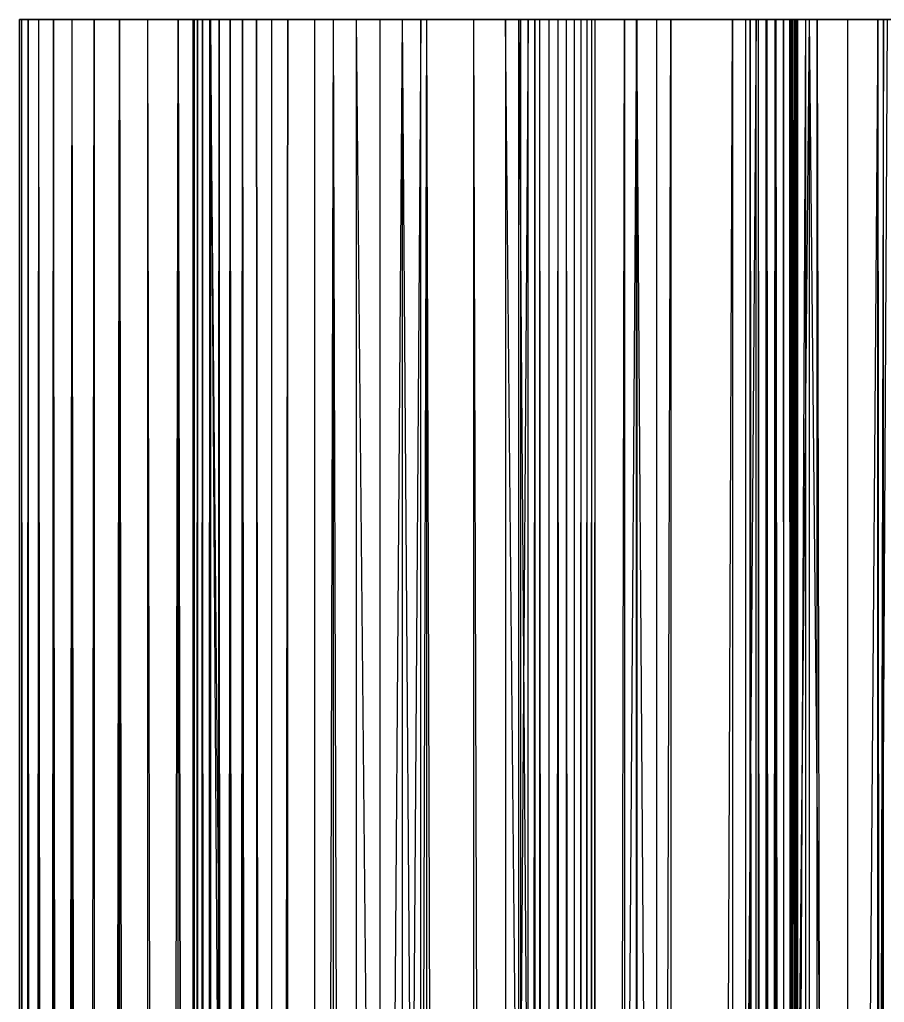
# Model space of a CAD drawing. Extents: x -6415 to 10, y 0 to 16767.
# Drawn here: x -1.68 to 3.82, y 93.75 to 100 of the extents above; entities that cross this region are included whole.
import ezdxf

# ---------------------------------------------------------------- set-up
doc = ezdxf.new("R2010")
doc.units = 0
doc.header["$MEASUREMENT"] = 0
doc.layers.add('LAYER6', color=19, linetype='Continuous')

msp = doc.modelspace()

# ---------------------------------------------------------------- linework, layer by layer
at = {"layer": 'LAYER6'}
for p, q in [((-0.51445, 100, 1.67141), (-1.67815, 100, 1.88421)), ((-1.67815, 100, 1.88421), (-1.66445, 100, 1.65944)), ((-0.54805, 100, 1.77718), (-1.67815, 100, 1.88421)), ((-0.56845, 100, 1.88628), (-1.67815, 100, 1.88421)), ((-0.57535, 100, 1.99705), (-1.67815, 100, 1.88421)), ((-0.57535, 100, 1.99705), (-1.67815, 100, 24.7926)), ((-1.67815, 100, 24.7926), (-1.67815, 100, 1.88421)), ((-0.57535, 100, 24.67975), (-1.67815, 100, 24.7926)), ((-0.56845, 100, 24.79052), (-1.67815, 100, 24.7926)), ((-0.54805, 100, 24.89963), (-1.67815, 100, 24.7926)), ((-1.66445, 100, 25.01738), (-1.67815, 100, 24.7926)), ((-1.67815, 0, 1.88421), (-1.66445, 100, 1.65944)), ((-1.67815, 100, 1.88421), (-1.67815, 0, 1.88421)), ((-1.67815, 0, 24.7926), (-1.67815, 100, 1.88421)), ((-1.67815, 100, 24.7926), (-1.67815, 0, 24.7926)), ((-1.66445, 0, 25.01738), (-1.67815, 100, 24.7926)), ((-0.40975, 100, 1.47617), (-1.66445, 100, 1.65944)), ((-1.66445, 100, 1.65944), (-1.62335, 100, 1.43802)), ((-0.46815, 100, 1.57057), (-1.66445, 100, 1.65944)), ((-0.51445, 100, 1.67141), (-1.66445, 100, 1.65944)), ((-0.54805, 100, 24.89963), (-1.66445, 100, 25.01738)), ((-0.51445, 100, 25.0054), (-1.66445, 100, 25.01738)), ((-0.46815, 100, 25.10625), (-1.66445, 100, 25.01738)), ((-1.62335, 100, 25.23879), (-1.66445, 100, 25.01738)), ((-1.66445, 0, 1.65944), (-1.66445, 100, 1.65944)), ((-1.66445, 0, 1.65944), (-1.62335, 100, 1.43802)), ((-1.62335, 0, 25.23879), (-1.66445, 100, 25.01738)), ((-1.66445, 0, 25.01738), (-1.66445, 100, 25.01738)), ((-0.17205, 100, 1.2454), (-1.62335, 100, 1.43802)), ((-1.62335, 100, 1.43802), (-1.55565, 100, 1.22324)), ((-0.26055, 100, 1.31235), (-1.62335, 100, 1.43802)), ((-0.34015, 100, 1.38966), (-1.62335, 100, 1.43802)), ((-0.40975, 100, 1.47617), (-1.62335, 100, 1.43802)), ((-0.46815, 100, 25.10625), (-1.62335, 100, 25.23879)), ((-0.40975, 100, 25.20064), (-1.62335, 100, 25.23879)), ((-0.34015, 100, 25.28714), (-1.62335, 100, 25.23879)), ((-1.46225, 100, 25.65847), (-1.62335, 100, 25.23879)), ((-1.62335, 0, 1.43802), (-1.55565, 100, 1.22324)), ((-1.62335, 100, 1.43802), (-1.62335, 0, 1.43802)), ((-1.62335, 100, 25.23879), (-1.62335, 0, 25.23879)), ((-1.55565, 0, 25.45357), (-1.62335, 100, 25.23879)), ((-1.62335, 100, 25.23879), (-1.55565, 100, 25.45357)), ((0.02625, 100, 1.14645), (-1.55565, 100, 1.22324)), ((-1.55565, 100, 1.22324), (-1.46225, 100, 1.01833)), ((-0.07595, 100, 1.18981), (-1.55565, 100, 1.22324)), ((-0.17205, 100, 1.2454), (-1.55565, 100, 1.22324)), ((-1.55565, 0, 1.22324), (-1.55565, 100, 1.22324)), ((-1.55565, 0, 1.22324), (-1.46225, 100, 1.01833)), ((-1.46225, 0, 25.65847), (-1.55565, 100, 25.45357)), ((-1.55565, 100, 25.45357), (-1.46225, 100, 25.65847)), ((-1.55565, 0, 25.45357), (-1.55565, 100, 25.45357)), ((0.75445, 100, 0.91215), (-1.46225, 100, 1.01833)), ((-1.46225, 100, 1.01833), (-1.34455, 100, 0.82632)), ((0.02625, 100, 1.14645), (-1.46225, 100, 1.01833)), ((-0.34015, 100, 25.28714), (-1.46225, 100, 25.65847)), ((-0.26055, 100, 25.36445), (-1.46225, 100, 25.65847)), ((-0.17205, 100, 25.43142), (-1.46225, 100, 25.65847)), ((-0.07595, 100, 25.48699), (-1.46225, 100, 25.65847)), ((0.02625, 100, 25.53036), (-1.46225, 100, 25.65847)), ((0.31865, 100, 25.62983), (-1.46225, 100, 25.65847)), ((0.61345, 100, 25.72228), (-1.46225, 100, 25.65847)), ((-1.34455, 100, 25.85049), (-1.46225, 100, 25.65847)), ((-1.46225, 0, 1.01833), (-1.34455, 100, 0.82632)), ((-1.46225, 100, 1.01833), (-1.46225, 0, 1.01833)), ((-1.46225, 100, 25.65847), (-1.46225, 0, 25.65847)), ((-1.34455, 0, 25.85049), (-1.46225, 100, 25.65847)), ((1.49545, 100, 0.72234), (-1.34455, 100, 0.82632)), ((-1.34455, 100, 0.82632), (-1.20435, 100, 0.65008)), ((0.75445, 100, 0.91215), (-1.34455, 100, 0.82632)), ((0.61345, 100, 25.72228), (-1.34455, 100, 25.85049)), ((0.91025, 100, 25.80767), (-1.34455, 100, 25.85049)), ((1.20915, 100, 25.88595), (-1.34455, 100, 25.85049)), ((-1.20435, 100, 26.02673), (-1.34455, 100, 25.85049)), ((-1.34455, 0, 0.82632), (-1.34455, 100, 0.82632)), ((-1.34455, 0, 0.82632), (-1.20435, 100, 0.65008)), ((-1.20435, 0, 26.02673), (-1.34455, 100, 25.85049)), ((-1.34455, 0, 25.85049), (-1.34455, 100, 25.85049)), ((3.07645, 100, 26.1004), (-1.20435, 100, 26.02673)), ((-1.20435, 100, 26.02673), (1.59745, 100, 25.96677)), ((-1.04375, 100, 26.18458), (-1.20435, 100, 26.02673)), ((3.78005, 100, 0.42591), (-1.20435, 100, 0.65008)), ((-1.20435, 100, 0.65008), (-0.86505, 100, 0.35513)), ((3.00525, 100, 0.4789), (-1.20435, 100, 0.65008)), ((2.24665, 100, 0.57775), (-1.20435, 100, 0.65008)), ((1.49545, 100, 0.72234), (-1.20435, 100, 0.65008)), ((1.20915, 100, 25.88595), (-1.20435, 100, 26.02673)), ((1.50975, 100, 25.95707), (-1.20435, 100, 26.02673)), ((-1.20435, 0, 0.65008), (-1.04375, 100, 0.49222)), ((-1.04375, 100, 0.49222), (-1.20435, 100, 0.65008)), ((-1.20435, 100, 0.65008), (-1.20435, 0, 0.65008)), ((-1.20435, 100, 26.02673), (-1.20435, 0, 26.02673)), ((-1.04375, 100, 26.18458), (-1.20435, 0, 26.02673)), ((3.07645, 100, 26.1004), (-1.04375, 100, 26.18458)), ((3.07445, 100, 26.3611), (-1.04375, 100, 26.18458)), ((-0.67105, 100, 26.43598), (-1.04375, 100, 26.18458)), ((-1.04375, 0, 0.49222), (-1.04375, 100, 0.49222)), ((-0.86505, 0, 0.35513), (-1.04375, 100, 0.49222)), ((-0.86505, 100, 0.35513), (-1.04375, 100, 0.49222)), ((-1.04375, 100, 26.18458), (-0.86505, 0, 26.32169)), ((-1.04375, 0, 26.18458), (-1.04375, 100, 26.18458)), ((-1.04375, 100, 26.18458), (-0.86505, 100, 26.32169)), ((3.78005, 100, 0.42591), (-0.86505, 100, 0.35513)), ((-0.86505, 100, 0.35513), (-0.67105, 100, 0.24081)), ((-0.86505, 0, 0.35513), (-0.67105, 100, 0.24081)), ((-0.86505, 100, 0.35513), (-0.86505, 0, 0.35513)), ((-0.86505, 100, 26.32169), (-0.86505, 0, 26.32169)), ((-0.86505, 100, 26.32169), (-0.67105, 0, 26.43598)), ((-0.86505, 100, 26.32169), (-0.67105, 100, 26.43598)), ((3.07445, 100, 26.3611), (-0.67105, 100, 26.43598)), ((3.12655, 100, 26.61658), (-0.67105, 100, 26.43598)), ((-0.46445, 100, 26.52581), (-0.67105, 100, 26.43598)), ((3.78005, 100, 0.42591), (-0.67105, 100, 0.24081)), ((-0.67105, 100, 0.24081), (-0.46445, 100, 0.151)), ((-0.67105, 0, 0.24081), (-0.67105, 100, 0.24081)), ((-0.46445, 0, 0.151), (-0.67105, 100, 0.24081)), ((-0.67105, 100, 26.43598), (-0.46445, 0, 26.52581)), ((-0.67105, 0, 26.43598), (-0.67105, 100, 26.43598)), ((-0.56845, 100, 1.88628), (-0.57535, 100, 1.99705)), ((-0.57535, 100, 1.99705), (-0.57535, 100, 24.67975)), ((-0.57535, 100, 24.67975), (-0.56845, 100, 24.79052)), ((-0.56845, 0, 1.88628), (-0.57535, 100, 1.99705)), ((-0.57535, 0, 1.99705), (-0.57535, 100, 1.99705)), ((-0.57535, 0, 1.99705), (-0.57535, 100, 24.67975)), ((-0.57535, 0, 24.67975), (-0.57535, 100, 24.67975)), ((-0.57535, 0, 24.67975), (-0.56845, 100, 24.79052)), ((-0.54805, 100, 1.77718), (-0.56845, 100, 1.88628)), ((-0.56845, 100, 24.79052), (-0.54805, 100, 24.89963)), ((-0.56845, 100, 1.88628), (-0.56845, 0, 1.88628)), ((-0.54805, 0, 1.77718), (-0.56845, 100, 1.88628)), ((-0.56845, 0, 24.79052), (-0.54805, 100, 24.89963)), ((-0.56845, 100, 24.79052), (-0.56845, 0, 24.79052)), ((-0.51445, 100, 1.67141), (-0.54805, 100, 1.77718)), ((-0.54805, 100, 24.89963), (-0.51445, 100, 25.0054)), ((-0.54805, 100, 1.77718), (-0.54805, 0, 1.77718)), ((-0.51445, 0, 1.67141), (-0.54805, 100, 1.77718)), ((-0.54805, 0, 24.89963), (-0.51445, 100, 25.0054)), ((-0.54805, 100, 24.89963), (-0.54805, 0, 24.89963)), ((-0.46815, 100, 1.57057), (-0.51445, 100, 1.67141)), ((-0.51445, 100, 25.0054), (-0.46815, 100, 25.10625)), ((-0.51445, 100, 1.67141), (-0.51445, 0, 1.67141)), ((-0.46815, 0, 1.57057), (-0.51445, 100, 1.67141)), ((-0.51445, 0, 25.0054), (-0.46815, 100, 25.10625)), ((-0.51445, 100, 25.0054), (-0.51445, 0, 25.0054)), ((-0.40975, 100, 1.47617), (-0.46815, 100, 1.57057)), ((-0.46815, 100, 25.10625), (-0.40975, 100, 25.20064)), ((-0.46815, 100, 1.57057), (-0.46815, 0, 1.57057)), ((-0.40975, 0, 1.47617), (-0.46815, 100, 1.57057)), ((-0.46815, 0, 25.10625), (-0.40975, 100, 25.20064)), ((-0.46815, 100, 25.10625), (-0.46815, 0, 25.10625)), ((3.12655, 100, 26.61658), (-0.46445, 100, 26.52581)), ((0.19885, 100, 26.74872), (-0.46445, 100, 26.52581)), ((3.78005, 100, 0.42591), (-0.46445, 100, 0.151)), ((-0.46445, 100, 0.151), (0.46445, 100, -0.151)), ((0.46445, 0, -0.151), (-0.46445, 100, 0.151)), ((-0.46445, 100, 0.151), (-0.46445, 0, 0.151)), ((-0.46445, 100, 26.52581), (-0.46445, 0, 26.52581)), ((-0.46445, 100, 26.52581), (0.19885, 0, 26.74872)), ((-0.34015, 100, 1.38966), (-0.40975, 100, 1.47617)), ((-0.40975, 100, 25.20064), (-0.34015, 100, 25.28714)), ((-0.40975, 100, 1.47617), (-0.40975, 0, 1.47617)), ((-0.34015, 0, 1.38966), (-0.40975, 100, 1.47617)), ((-0.40975, 0, 25.20064), (-0.34015, 100, 25.28714)), ((-0.40975, 100, 25.20064), (-0.40975, 0, 25.20064)), ((-0.26055, 100, 1.31235), (-0.34015, 100, 1.38966)), ((-0.34015, 100, 25.28714), (-0.26055, 100, 25.36445)), ((-0.34015, 100, 1.38966), (-0.34015, 0, 1.38966)), ((-0.34015, 100, 1.38966), (-0.26055, 0, 1.31235)), ((-0.34015, 0, 25.28714), (-0.26055, 100, 25.36445)), ((-0.34015, 100, 25.28714), (-0.34015, 0, 25.28714)), ((-0.17205, 100, 1.2454), (-0.26055, 100, 1.31235)), ((-0.26055, 100, 25.36445), (-0.17205, 100, 25.43142)), ((-0.26055, 100, 1.31235), (-0.26055, 0, 1.31235)), ((-0.26055, 100, 1.31235), (-0.17205, 0, 1.2454)), ((-0.17205, 0, 25.43142), (-0.26055, 100, 25.36445)), ((-0.26055, 100, 25.36445), (-0.26055, 0, 25.36445)), ((-0.07595, 100, 1.18981), (-0.17205, 100, 1.2454)), ((-0.17205, 100, 25.43142), (-0.07595, 100, 25.48699)), ((-0.17205, 100, 1.2454), (-0.17205, 0, 1.2454)), ((-0.17205, 100, 1.2454), (-0.07595, 0, 1.18981)), ((-0.07595, 0, 25.48699), (-0.17205, 100, 25.43142)), ((-0.17205, 100, 25.43142), (-0.17205, 0, 25.43142)), ((0.02625, 100, 1.14645), (-0.07595, 100, 1.18981)), ((-0.07595, 100, 25.48699), (0.02625, 100, 25.53036)), ((-0.07595, 100, 1.18981), (-0.07595, 0, 1.18981)), ((0.02625, 100, 1.14645), (-0.07595, 0, 1.18981)), ((-0.07595, 0, 25.48699), (0.02625, 100, 25.53036)), ((-0.07595, 100, 25.48699), (-0.07595, 0, 25.48699)), ((0.75445, 100, 0.91215), (0.02625, 100, 1.14645)), ((0.02625, 100, 25.53036), (0.31865, 100, 25.62983)), ((0.75445, 100, 0.91215), (0.02625, 0, 1.14645)), ((0.02625, 0, 1.14645), (0.02625, 100, 1.14645)), ((0.02625, 0, 25.53036), (0.02625, 100, 25.53036)), ((0.02625, 0, 25.53036), (0.31865, 100, 25.62983)), ((3.12655, 100, 26.61658), (0.19885, 100, 26.74872)), ((3.23025, 100, 26.85574), (0.19885, 100, 26.74872)), ((0.87255, 100, 26.9383), (0.19885, 100, 26.74872)), ((0.87255, 100, 26.9383), (0.19885, 0, 26.74872)), ((0.19885, 0, 26.74872), (0.19885, 100, 26.74872)), ((0.31865, 100, 25.62983), (0.61345, 100, 25.72228)), ((0.31865, 0, 25.62983), (0.31865, 100, 25.62983)), ((0.61345, 0, 25.72228), (0.31865, 100, 25.62983)), ((3.78005, 100, 0.42591), (0.46445, 100, -0.151)), ((0.46445, 100, -0.151), (1.41225, 100, -0.38766)), ((0.46445, 0, -0.151), (0.46445, 100, -0.151)), ((1.41225, 0, -0.38766), (0.46445, 100, -0.151)), ((0.61345, 100, 25.72228), (0.91025, 100, 25.80767)), ((0.61345, 0, 25.72228), (0.61345, 100, 25.72228)), ((0.61345, 0, 25.72228), (0.91025, 100, 25.80767)), ((1.49545, 100, 0.72234), (0.75445, 100, 0.91215)), ((0.75445, 100, 0.91215), (0.75445, 0, 0.91215)), ((0.75445, 100, 0.91215), (1.49545, 0, 0.72234)), ((3.23025, 100, 26.85574), (0.87255, 100, 26.9383)), ((3.22015, 100, 27.16793), (0.87255, 100, 26.9383)), ((1.55475, 100, 27.09408), (0.87255, 100, 26.9383)), ((1.55475, 100, 27.09408), (0.87255, 0, 26.9383)), ((0.87255, 0, 26.9383), (0.87255, 100, 26.9383)), ((0.91025, 100, 25.80767), (1.20915, 100, 25.88595)), ((0.91025, 0, 25.80767), (0.91025, 100, 25.80767)), ((1.20915, 0, 25.88595), (0.91025, 100, 25.80767)), ((1.20915, 100, 25.88595), (1.50975, 100, 25.95707)), ((1.20915, 0, 25.88595), (1.20915, 100, 25.88595)), ((1.50975, 0, 25.95707), (1.20915, 100, 25.88595)), ((3.78005, 100, 0.42591), (1.41225, 100, -0.38766)), ((1.41225, 100, -0.38766), (2.37415, 100, -0.55785)), ((2.37415, 0, -0.55785), (1.41225, 100, -0.38766)), ((1.41225, 100, -0.38766), (1.41225, 0, -0.38766)), ((2.24665, 100, 0.57775), (1.49545, 100, 0.72234)), ((1.49545, 100, 0.72234), (2.24665, 0, 0.57775)), ((1.49545, 0, 0.72234), (1.49545, 100, 0.72234)), ((1.50975, 100, 25.95707), (1.59745, 100, 25.96677)), ((1.50975, 0, 25.95707), (1.50975, 100, 25.95707)), ((1.59745, 100, 25.96677), (1.50975, 0, 25.95707)), ((3.22015, 100, 27.16793), (1.55475, 100, 27.09408)), ((2.24395, 100, 27.21564), (1.55475, 100, 27.09408)), ((2.24395, 100, 27.21564), (1.55475, 0, 27.09408)), ((1.55475, 0, 27.09408), (1.55475, 100, 27.09408)), ((3.07645, 100, 26.1004), (1.59745, 100, 25.96677)), ((1.59745, 100, 25.96677), (1.62935, 100, 25.9655)), ((1.62935, 0, 25.9655), (1.59745, 100, 25.96677)), ((1.59745, 100, 25.96677), (1.59745, 0, 25.96677)), ((3.07645, 100, 26.1004), (1.62935, 100, 25.9655)), ((1.62935, 100, 25.9655), (1.68875, 100, 25.95623)), ((1.62935, 0, 25.9655), (1.62935, 100, 25.9655)), ((1.68875, 0, 25.95623), (1.62935, 100, 25.9655)), ((3.07645, 100, 26.1004), (1.68875, 100, 25.95623)), ((1.68875, 100, 25.95623), (1.74615, 100, 25.93819)), ((1.68875, 0, 25.95623), (1.68875, 100, 25.95623)), ((1.68875, 0, 25.95623), (1.74615, 100, 25.93819)), ((3.07645, 100, 26.1004), (1.74615, 100, 25.93819)), ((1.74615, 100, 25.93819), (1.80015, 100, 25.91178)), ((1.74615, 0, 25.93819), (1.74615, 100, 25.93819)), ((1.80015, 0, 25.91178), (1.74615, 100, 25.93819)), ((3.07645, 100, 26.1004), (1.80015, 100, 25.91178)), ((1.80015, 100, 25.91178), (1.84955, 100, 25.87758)), ((1.80015, 0, 25.91178), (1.80015, 100, 25.91178)), ((1.84955, 0, 25.87758), (1.80015, 100, 25.91178)), ((3.13235, 100, 25.84574), (1.84955, 100, 25.87758)), ((1.84955, 100, 25.87758), (1.89335, 100, 25.83638)), ((3.07645, 100, 26.1004), (1.84955, 100, 25.87758)), ((1.84955, 0, 25.87758), (1.84955, 100, 25.87758)), ((1.84955, 0, 25.87758), (1.89335, 100, 25.83638)), ((3.13235, 100, 25.84574), (1.89335, 100, 25.83638)), ((1.89335, 100, 25.83638), (1.93045, 100, 25.7891)), ((1.89335, 0, 25.83638), (1.89335, 100, 25.83638)), ((1.89335, 0, 25.83638), (1.93045, 100, 25.7891)), ((3.13235, 100, 25.84574), (1.93045, 100, 25.7891)), ((1.93045, 100, 25.7891), (1.96015, 100, 25.73681)), ((1.93045, 0, 25.7891), (1.93045, 100, 25.7891)), ((1.93045, 0, 25.7891), (1.96015, 100, 25.73681)), ((3.13235, 100, 25.84574), (1.96015, 100, 25.73681)), ((1.96015, 100, 25.73681), (1.98165, 100, 25.68064)), ((1.96015, 0, 25.73681), (1.96015, 100, 25.73681)), ((1.96015, 0, 25.73681), (1.98165, 100, 25.68064)), ((3.58825, 100, 25.22419), (1.98165, 100, 25.68064)), ((1.98165, 100, 25.68064), (2.16755, 100, 25.16858)), ((3.39395, 100, 25.39794), (1.98165, 100, 25.68064)), ((3.23965, 100, 25.60818), (1.98165, 100, 25.68064)), ((3.13235, 100, 25.84574), (1.98165, 100, 25.68064)), ((1.98165, 0, 25.68064), (1.98165, 100, 25.68064)), ((1.98165, 0, 25.68064), (2.16755, 100, 25.16858)), ((4.32185, 100, 24.98708), (2.16755, 100, 25.16858)), ((2.16755, 100, 25.16858), (2.46385, 100, 24.71145)), ((4.06255, 100, 25.01421), (2.16755, 100, 25.16858)), ((3.81445, 100, 25.0944), (2.16755, 100, 25.16858)), ((3.58825, 100, 25.22419), (2.16755, 100, 25.16858)), ((2.16755, 0, 25.16858), (2.46385, 100, 24.71145)), ((2.16755, 100, 25.16858), (2.16755, 0, 25.16858)), ((3.22015, 100, 27.16793), (2.24395, 100, 27.21564)), ((3.17855, 100, 27.21858), (2.24395, 100, 27.21564)), ((2.93835, 100, 27.30272), (2.24395, 100, 27.21564)), ((2.24395, 100, 27.21564), (2.93835, 0, 27.30272)), ((2.24395, 0, 27.21564), (2.24395, 100, 27.21564)), ((3.00525, 100, 0.4789), (2.24665, 100, 0.57775)), ((2.24665, 100, 0.57775), (2.24665, 0, 0.57775)), ((3.00525, 100, 0.4789), (2.24665, 0, 0.57775)), ((3.78005, 100, 0.42591), (2.37415, 100, -0.55785)), ((2.37415, 100, -0.55785), (3.34565, 100, -0.66072)), ((2.37415, 0, -0.55785), (2.37415, 100, -0.55785)), ((2.37415, 0, -0.55785), (3.34565, 100, -0.66072)), ((5.43875, 100, 24.3422), (2.46385, 100, 24.71145)), ((2.46385, 100, 24.71145), (2.85545, 100, 24.33269)), ((5.47995, 100, 24.40927), (2.46385, 100, 24.71145)), ((5.53095, 100, 24.46908), (2.46385, 100, 24.71145)), ((5.59085, 100, 24.52015), (2.46385, 100, 24.71145)), ((5.65785, 100, 24.56126), (2.46385, 100, 24.71145)), ((5.73055, 100, 24.59135), (2.46385, 100, 24.71145)), ((5.80705, 100, 24.60971), (2.46385, 100, 24.71145)), ((5.88545, 100, 24.61589), (2.46385, 100, 24.71145)), ((7.49675, 100, 24.62856), (2.46385, 100, 24.71145)), ((7.51795, 100, 24.7462), (2.46385, 100, 24.71145)), ((4.32185, 100, 24.98708), (2.46385, 100, 24.71145)), ((2.46385, 0, 24.71145), (2.85545, 100, 24.33269)), ((2.46385, 100, 24.71145), (2.46385, 0, 24.71145)), ((5.38415, 100, 24.11466), (2.85545, 100, 24.33269)), ((2.85545, 100, 24.33269), (3.32225, 100, 24.05173)), ((5.39035, 100, 24.19307), (2.85545, 100, 24.33269)), ((5.40865, 100, 24.26954), (2.85545, 100, 24.33269)), ((5.43875, 100, 24.3422), (2.85545, 100, 24.33269)), ((2.85545, 0, 24.33269), (3.32225, 100, 24.05173)), ((2.85545, 100, 24.33269), (2.85545, 0, 24.33269)), ((3.17855, 100, 27.21858), (2.93835, 100, 27.30272)), ((3.12695, 100, 27.25902), (2.93835, 100, 27.30272)), ((3.06775, 100, 27.28731), (2.93835, 100, 27.30272)), ((3.01875, 100, 27.29996), (2.93835, 100, 27.30272)), ((2.96835, 100, 27.30421), (2.93835, 100, 27.30272)), ((2.93835, 100, 27.30272), (2.93835, 0, 27.30272)), ((2.93835, 0, 27.30272), (2.96835, 100, 27.30421)), ((3.01875, 100, 27.29996), (2.96835, 100, 27.30421)), ((2.96835, 0, 27.30421), (2.96835, 100, 27.30421)), ((2.96835, 100, 27.30421), (3.01875, 0, 27.29996)), ((3.78005, 100, 0.42591), (3.00525, 100, 0.4789)), ((3.78005, 100, 0.42591), (3.00525, 0, 0.4789)), ((3.00525, 0, 0.4789), (3.00525, 100, 0.4789)), ((3.06775, 100, 27.28731), (3.01875, 100, 27.29996)), ((3.01875, 100, 27.29996), (3.01875, 0, 27.29996)), ((3.01875, 100, 27.29996), (3.06775, 0, 27.28731)), ((3.12695, 100, 27.25902), (3.06775, 100, 27.28731)), ((3.06775, 100, 27.28731), (3.06775, 0, 27.28731)), ((3.06775, 100, 27.28731), (3.12695, 0, 27.25902)), ((3.07645, 100, 26.1004), (3.07445, 100, 26.3611)), ((3.07445, 100, 26.3611), (3.12655, 100, 26.61658)), ((3.07645, 0, 26.1004), (3.07445, 100, 26.3611)), ((3.07445, 0, 26.3611), (3.07445, 100, 26.3611)), ((3.07445, 0, 26.3611), (3.12655, 100, 26.61658)), ((3.13235, 100, 25.84574), (3.07645, 100, 26.1004)), ((3.13235, 0, 25.84574), (3.07645, 100, 26.1004)), ((3.07645, 0, 26.1004), (3.07645, 100, 26.1004)), ((3.12655, 100, 26.61658), (3.23025, 100, 26.85574)), ((3.12655, 0, 26.61658), (3.12655, 100, 26.61658)), ((3.12655, 0, 26.61658), (3.23025, 100, 26.85574)), ((3.17855, 100, 27.21858), (3.12695, 100, 27.25902)), ((3.12695, 100, 27.25902), (3.12695, 0, 27.25902)), ((3.12695, 100, 27.25902), (3.17855, 0, 27.21858)), ((3.23965, 100, 25.60818), (3.13235, 100, 25.84574)), ((3.23965, 0, 25.60818), (3.13235, 100, 25.84574)), ((3.13235, 0, 25.84574), (3.13235, 100, 25.84574)), ((3.22015, 100, 27.16793), (3.17855, 100, 27.21858)), ((3.17855, 100, 27.21858), (3.17855, 0, 27.21858)), ((3.22015, 0, 27.16793), (3.17855, 100, 27.21858)), ((3.23025, 100, 26.85574), (3.22015, 100, 27.16793)), ((3.22015, 100, 27.16793), (3.22015, 0, 27.16793)), ((3.24975, 0, 27.10946), (3.22015, 100, 27.16793)), ((3.22015, 100, 27.16793), (3.24975, 100, 27.10946)), ((3.23025, 0, 26.85574), (3.25605, 100, 26.916)), ((3.25605, 100, 26.916), (3.23025, 100, 26.85574)), ((3.23025, 100, 26.85574), (3.23025, 0, 26.85574)), ((3.39395, 100, 25.39794), (3.23965, 100, 25.60818)), ((3.39395, 0, 25.39794), (3.23965, 100, 25.60818)), ((3.23965, 0, 25.60818), (3.23965, 100, 25.60818)), ((3.24975, 100, 27.10946), (3.24975, 0, 27.10946)), ((3.26605, 0, 27.04595), (3.24975, 100, 27.10946)), ((3.24975, 100, 27.10946), (3.26605, 100, 27.04595)), ((3.25605, 0, 26.916), (3.26825, 100, 26.98043)), ((3.26825, 100, 26.98043), (3.25605, 100, 26.916)), ((3.25605, 100, 26.916), (3.25605, 0, 26.916)), ((3.26605, 100, 27.04595), (3.26605, 0, 27.04595)), ((3.26825, 0, 26.98043), (3.26605, 100, 27.04595)), ((3.26605, 100, 27.04595), (3.26825, 100, 26.98043)), ((3.26825, 100, 26.98043), (3.26825, 0, 26.98043)), ((5.38415, 100, 24.11466), (3.32225, 100, 24.05173)), ((3.32225, 100, 24.05173), (3.84025, 100, 23.88295)), ((3.32225, 0, 24.05173), (3.32225, 100, 24.05173)), ((3.32225, 0, 24.05173), (3.84025, 100, 23.88295)), ((5.29805, 100, -0.66072), (3.34565, 100, -0.66072)), ((3.34565, 100, -0.66072), (4.32185, 100, -0.69579)), ((6.26955, 100, -0.55785), (3.34565, 100, -0.66072)), ((3.78005, 100, 0.42591), (3.34565, 100, -0.66072)), ((3.34565, 0, -0.66072), (3.34565, 100, -0.66072)), ((4.32185, 0, -0.69579), (3.34565, 100, -0.66072)), ((3.58825, 100, 25.22419), (3.39395, 100, 25.39794)), ((3.39395, 100, 25.39794), (3.58825, 0, 25.22419)), ((3.39395, 0, 25.39794), (3.39395, 100, 25.39794)), ((3.81445, 100, 25.0944), (3.58825, 100, 25.22419)), ((3.81445, 100, 25.0944), (3.58825, 0, 25.22419)), ((3.58825, 0, 25.22419), (3.58825, 100, 25.22419)), ((3.78005, 100, 0.42591), (3.82705, 0, 0.42961)), ((3.78005, 0, 0.42591), (3.78005, 100, 0.42591)), ((3.78005, 100, 0.42591), (3.82705, 100, 0.42961)), ((6.26955, 100, -0.55785), (3.78005, 100, 0.42591)), ((7.23145, 100, -0.38766), (3.78005, 100, 0.42591)), ((8.17925, 100, -0.151), (3.78005, 100, 0.42591)), ((9.10825, 100, 0.151), (3.78005, 100, 0.42591)), ((9.31515, 100, 0.24103), (3.78005, 100, 0.42591)), ((9.68855, 100, 0.49314), (3.78005, 100, 0.42591)), ((4.06255, 100, 25.01421), (3.81445, 100, 25.0944)), ((3.81445, 0, 25.0944), (3.81445, 100, 25.0944))]:
    msp.add_line(p, q, dxfattribs=at)

doc.saveas('drawing.dxf')
